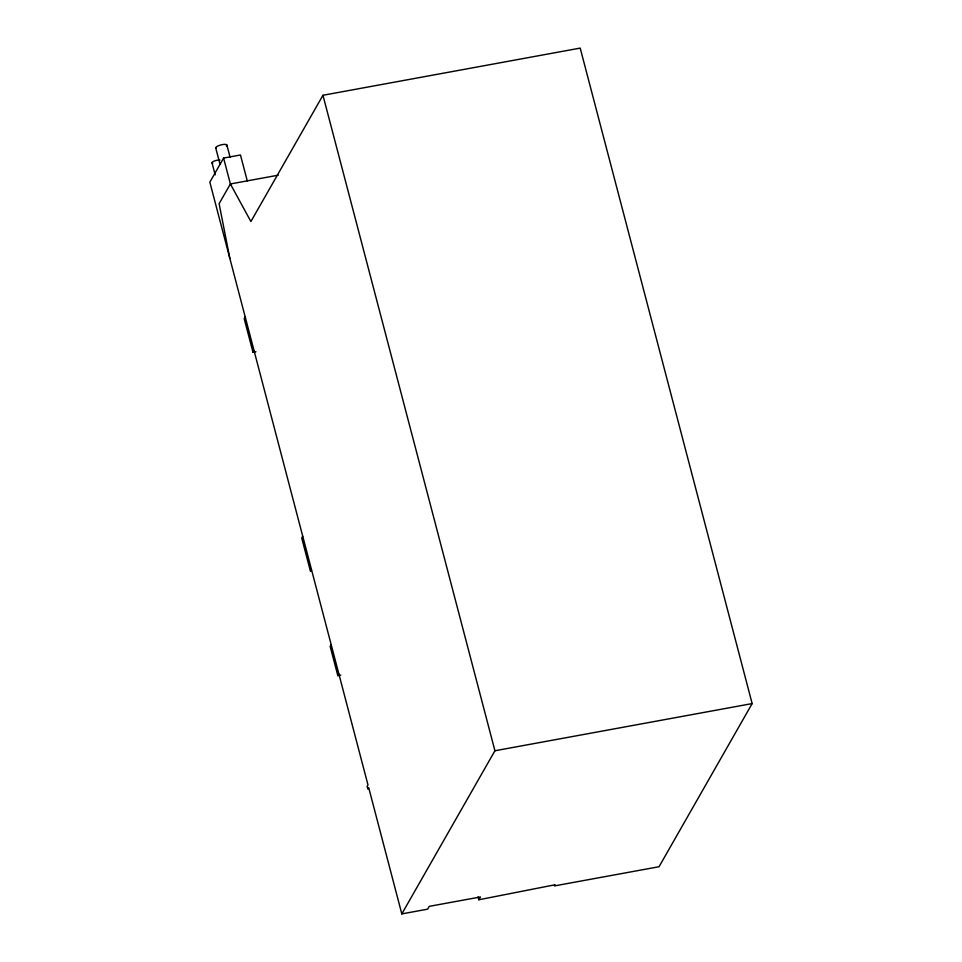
<?xml version="1.0" encoding="UTF-8"?>
<svg xmlns="http://www.w3.org/2000/svg" width="962" height="962" viewBox="0 0 962 962"><rect width="100%" height="100%" fill="white"/><g stroke="black" fill="none" stroke-linecap="round" stroke-linejoin="round"><path stroke-width="1.44" d="M223.593 158.069L209.848 182.155L367.989 784.968L367.159 786.423L367.857 789.093L368.687 787.637L401.815 913.9L427.633 909.162L429.244 906.348L480.447 896.969L478.835 899.771L555.11 884.763L554.449 885.906L659.054 866.726L752.152 703.583L580.194 48.1L322.955 95.274L250.902 221.537L230.387 183.958L223.593 158.069L240.464 154.978L247.258 180.868M245.19 316.895L244.18 318.662L253.006 352.284L255.952 351.743M253.006 352.284L254.016 350.517M302.729 536.231L301.719 537.998L310.461 571.32L311.472 569.552M331.193 644.696L330.182 646.464L337.83 675.625L340.752 675.096M337.83 675.625L338.84 673.857M401.815 913.9L494.925 750.757L322.955 95.274M278.258 175.18L230.387 183.958L219.108 203.703L229.846 258.417M494.925 750.757L752.152 703.583M478.078 896.885L478.835 899.771M226.888 145.021L230.122 157.371M215.728 147.932L220.057 164.406M212.013 162.819L215.175 174.868M216.017 148.28A5.76 1.599 -14.7 0 1 221.657 144.745A5.76 1.599 -14.7 0 1 226.323 145.983M212.746 163.263A4.485 1.239 -14.7 0 1 213.913 161.207A4.485 1.239 -14.7 0 1 219.949 160.101"/></g></svg>
